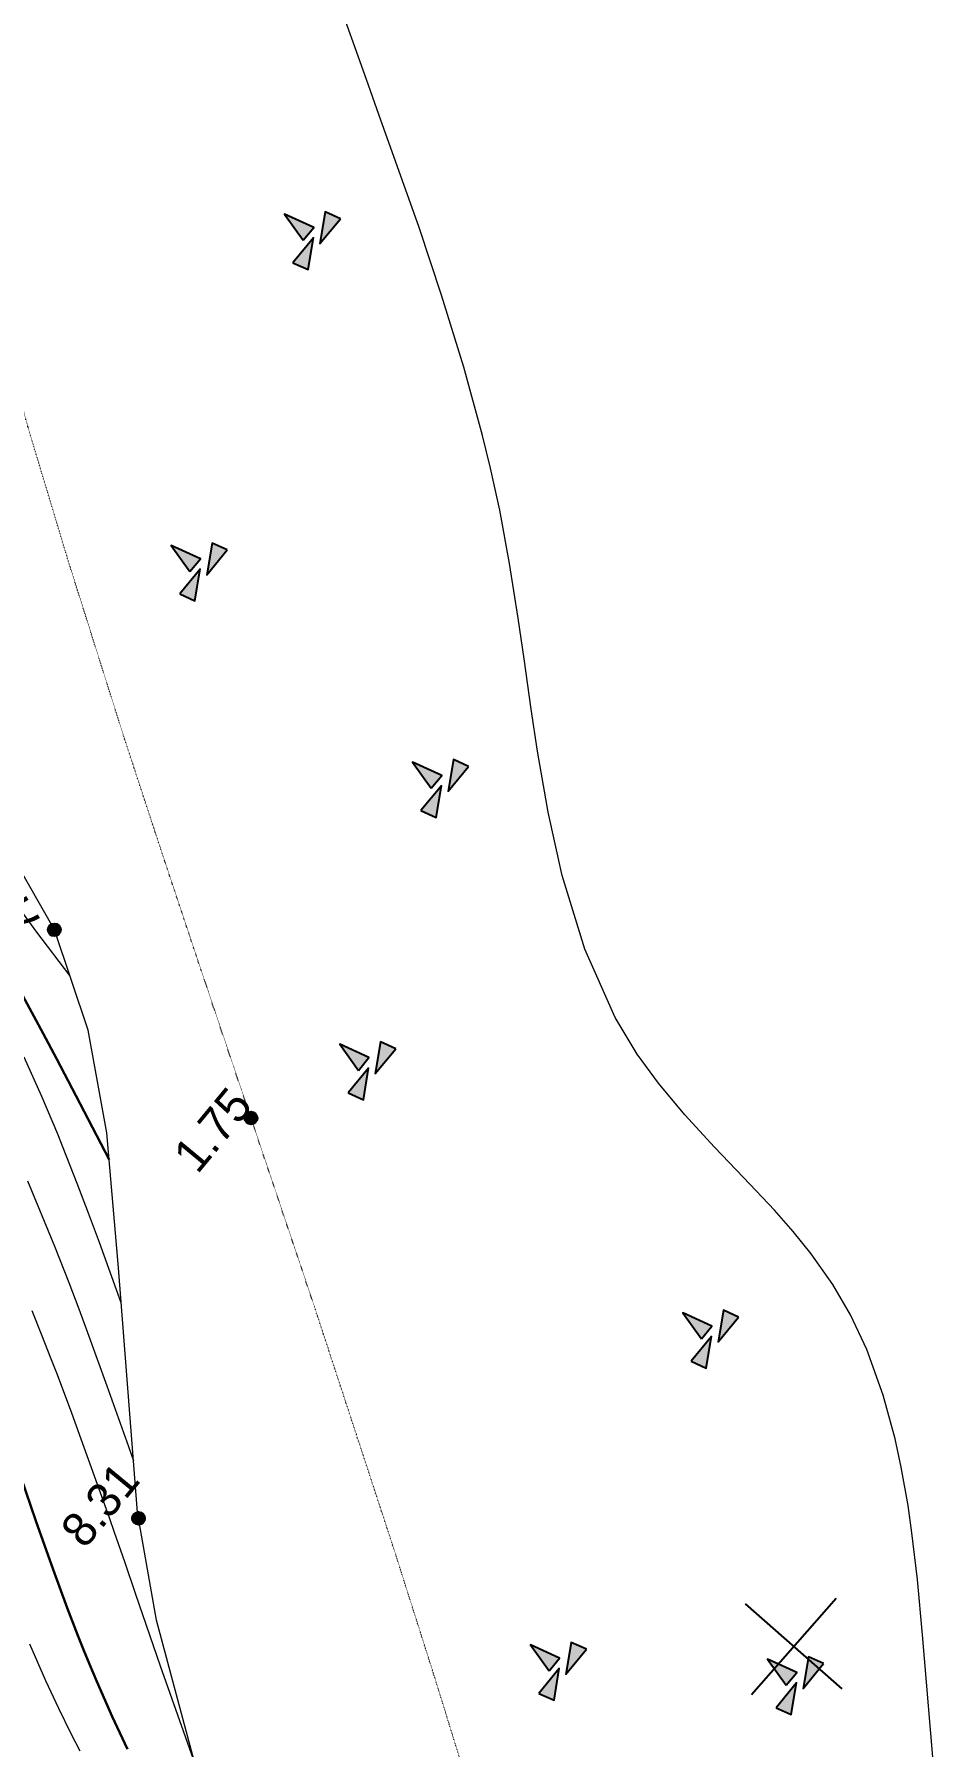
# Model space of a CAD drawing. Header units: millimetres. Extents: x -2893842 to -949497, y -1203244 to 262218.
# Drawn here: x -1936652 to -1915623, y -256348 to -216371 of the extents above; entities that cross this region are included whole.
import ezdxf

# ---------------------------------------------------------------- set-up
doc = ezdxf.new("R2010")
doc.units = ezdxf.units.MM
doc.linetypes.add('g5_366', pattern=[0.85, 0.1, -0.75])
doc.layers.get('0').update_dxf_attribs({"lineweight": 5})
for name, color, linetype in [('!!!_ Размеры', 7, 'Continuous'), ('02_сетка', 253, 'Continuous'), ('10_Границы покрытий и угодий', 253, 'Continuous'), ('12_Рельеф', 253, 'Continuous'), ('19_Горизонтали', 253, 'Continuous'), ('61_Отметки высоты поверхности', 253, 'Continuous')]:
    doc.layers.add(name, color=color, linetype=linetype)
doc.styles.add('LIKE17', font='d431.shx')
doc.linetypes.add('g5_332', pattern='A,0.001,[18,GUGK_2005.shx,S=10,R=180,X=0,Y=0],0.5', length=0.501)

# ---------------------------------------------------------------- blocks, each defined once
blk = doc.blocks.new('BL_333')
at = {"color": 0}
for p, q in [((0, -3), (0, 3)), ((-3, 0), (3, 0))]:
    blk.add_line(p, q, dxfattribs=at)
blk = doc.blocks.new('g5_330')
blk.add_hatch(color=0).paths.add_polyline_path([(-0.15, 0, 1), (0.15, 0, 1)])
at = {"color": 0}
blk.add_circle((0, 0), 0.15, dxfattribs=at)
blk = doc.blocks.new('g5_348b')
for points in [[(-0.194, 0.15), (0.194, 0.15), (0, 0.874)], [(-0.75, 0), (-0.649, -0.375), (0, 0)], [(0.75, -0.2), (0.649, 0.175), (0, -0.2)]]:
    blk.add_hatch(color=0).paths.add_polyline_path(points)
at = {"color": 0}
for points in [[(-0.194, 0.15), (0.194, 0.15), (0, 0.874)], [(-0.75, 0), (-0.649, -0.375), (0, 0)], [(0.75, -0.2), (0.649, 0.175), (0, -0.2)]]:
    blk.add_lwpolyline(points, close=True, dxfattribs=at)
blk = doc.blocks.new('Топо_07.04.17')
at = {"layer": '02_сетка', "linetype": 'Continuous'}
for p, q in [((-7950, -142264), (-5728, -140248)), ((-5831, -142367), (-7847, -140145))]:
    blk.add_line(p, q, dxfattribs=at)
at = {"layer": '10_Границы покрытий и угодий', "linetype": 'Continuous', "lineweight": 20}
blk.add_lwpolyline([(-3923, -144745), (-3826, -141326), (-3797, -140028), (-3800, -138930), (-3819, -138288), (-3874, -137386), (-3941, -136712), (-4104, -135664), (-4366, -134566), (-4652, -133718), (-4980, -132968), (-5401, -132200), (-5765, -131631), (-6142, -131091), (-6771, -130245), (-7363, -129468), (-7971, -128638), (-8501, -127837), (-8913, -127107), (-9327, -126196), (-9853, -124535), (-10185, -122769), (-10344, -121262), (-10430, -119819), (-10466, -118825), (-10500, -117637), (-10529, -116678), (-10585, -115387), (-10673, -114130), (-10776, -113126), (-10874, -112349), (-11127, -110720), (-11455, -108984), (-11803, -107358), (-12436, -104632), (-12635, -103790), (-13119, -101687)], dxfattribs=at)
at = {"layer": '10_Границы покрытий и угодий', "linetype": 'g5_366', "lineweight": 20}
blk.add_lwpolyline([(-14473, -145175), (-15232, -141141), (-15867, -137919), (-17064, -132135), (-18044, -127573), (-18811, -124019), (-19394, -121274), (-19993, -118383), (-20800, -114270), (-21373, -111116), (-21735, -108955), (-22085, -106699), (-22417, -104326), (-22753, -101549)], dxfattribs=at)
at = {"layer": '12_Рельеф', "linetype": 'g5_332', "lineweight": 20}
blk.add_lwpolyline([(-19782, -150813), (-21558, -138972), (-21717, -136420), (-21511, -130699), (-21427, -127533), (-21593, -125102), (-22112, -122690), (-24306, -117589), (-26071, -113620), (-28281, -108280), (-29829, -104720), (-32920, -98410)], dxfattribs=at)
at = {"layer": '19_Горизонтали', "linetype": 'Continuous', "lineweight": 20}
for points in [[(-24569, -139182), (-24294, -140079), (-24067, -140756), (-23844, -141374), (-23683, -141798)], [(-21042, -142414), (-21584, -140045), (-21968, -138318), (-22143, -137535), (-22301, -136830), (-22381, -136476), (-22614, -135467), (-22826, -134573), (-22977, -133950), (-23212, -133018), (-23317, -132613), (-23465, -132058), (-23626, -131473)], [(-23396, -128444), (-22940, -130029), (-22707, -130907), (-22543, -131547), (-22402, -132114), (-22092, -133406), (-21961, -133968), (-21752, -134870), (-21674, -135212)], [(-21541, -131517), (-21890, -130063), (-22065, -129354), (-22249, -128630), (-22479, -127767), (-22571, -127437), (-22839, -126521), (-23145, -125562)], [(-21875, -123791), (-22527, -122698), (-22841, -122143)]]:
    blk.add_lwpolyline(points, dxfattribs=at)
at = {"layer": '19_Горизонтали', "linetype": 'Continuous', "lineweight": 30}
for points in [[(-21444, -128161), (-22048, -126590), (-22397, -125694), (-22646, -125061), (-23020, -124123), (-23536, -122871), (-23885, -122059), (-24213, -121324), (-24972, -119730), (-25356, -118971), (-25969, -117815), (-26459, -116938), (-26907, -116166), (-27327, -115466), (-27860, -114609), (-27947, -114474)], [(-24328, -135287), (-24095, -136352), (-23825, -137524), (-23597, -138448), (-23422, -139117), (-23321, -139485), (-23228, -139814), (-23104, -140239), (-22840, -141087), (-22569, -141887)]]:
    blk.add_lwpolyline(points, dxfattribs=at)
at = {"layer": '02_сетка', "xscale": 500.0000000002746, "yscale": 500.0000000002746, "zscale": 500.0000000002746, "rotation": 42.22816425403256}
blk.add_blockref('BL_333', (-6839, -141256), dxfattribs=at)
at = {"layer": '12_Рельеф', "linetype": 'Continuous', "lineweight": 20, "xscale": 999.9999999999995, "yscale": 999.9999999999995, "zscale": 999.9999999999995, "rotation": 43.98139083737546}
for p in [(-14282, -107324, -67200), (-17780, -114709, -67200), (-12752, -120369, -67200), (-15183, -126725, -67200), (-7932, -133853, -67200), (-12339, -141154, -67200), (-6874, -142112, -67200)]:
    blk.add_blockref('g5_348b', p, dxfattribs=at)
at = {"layer": '61_Отметки высоты поверхности', "linetype": 'Continuous', "lineweight": 20, "xscale": 999.9999999999995, "yscale": 999.9999999999995, "zscale": 999.9999999999995, "rotation": 43.98139083737546}
for p in [(-22112, -122690, -67200), (-18044, -127573, -67200), (-21708, -136563, -67200)]:
    blk.add_blockref('g5_330', p, dxfattribs=at)
at = {"layer": '61_Отметки высоты поверхности', "linetype": 'Continuous', "lineweight": 15, "style": 'LIKE17'}
for s, rotation, p in [('7.44', 115.6844, (-22332, -122547, -67200)), ('1.75', 43.9814, (-19437, -128753, -67200)), ('8.31', 43.9814, (-23039, -137152, -67200))]:
    blk.add_text(s, height=800, rotation=rotation, dxfattribs=at).set_placement(p)

msp = doc.modelspace()

# ---------------------------------------------------------------- block references
at = {"layer": '!!!_ Размеры', "color": 1, "lineweight": 0, "rotation": 6.471407436947433}
msp.add_blockref('Топо_07.04.17', (-1928038.79367, -112877.83782), dxfattribs=at)

doc.saveas('drawing.dxf')
